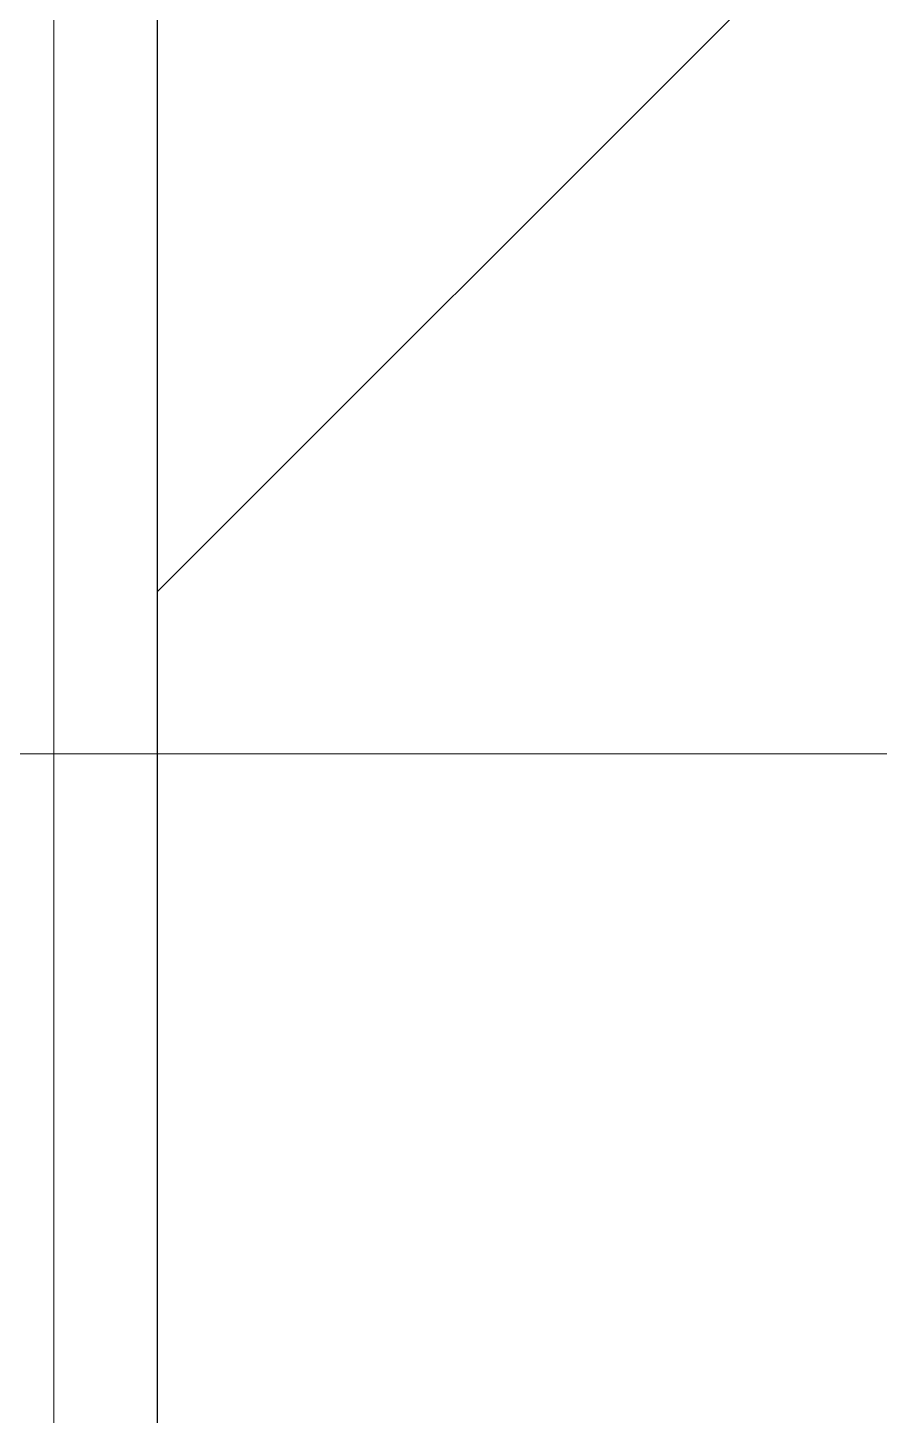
# Model space of a CAD drawing. Header units: millimetres. Extents: x -13069 to 207500, y -71366 to 56785.
# Drawn here: x 47419.99 to 47436.44, y 9105.55 to 9132.35 of the extents above; entities that cross this region are included whole.
import ezdxf

# ---------------------------------------------------------------- set-up
doc = ezdxf.new("R2010")
doc.units = ezdxf.units.MM
for name, color, linetype, lineweight in [('Аннотация', 7, 'Continuous', 18), ('Отметки', 7, 'Continuous', 9), ('Стены внутренние', 7, 'Continuous', 18), ('Стены несущие', 7, 'Continuous', 30), ('Стены отделка', 7, 'Continuous', 30)]:
    doc.layers.add(name, color=color, linetype=linetype, lineweight=lineweight)

# ---------------------------------------------------------------- blocks, each defined once
blk = doc.blocks.new('Высотные отметки - Рамка-12095-План потолков 1-го этажа')
at = {"layer": 'Аннотация', "lineweight": 20}
blk.add_line((-6.5, 5), (6.5, 5), dxfattribs=at)

msp = doc.modelspace()

# ---------------------------------------------------------------- hatches: boundary and pattern name
at = {"layer": 'Стены внутренние', "lineweight": 9}
h = msp.add_hatch(dxfattribs=at)
h.set_pattern_fill('FP_3', color=256, style=0, pattern_type=2)
h.set_pattern_definition([(45, (0, 0), (-381.661, 381.661), []), (45, (134.94, 0), (0, 763.322), []), (45, (-134.94, 0), (0, 763.322), [])])
h.paths.add_polyline_path([(47442.5, 7325), (47522.5, 7325), (47522.5, 9646.429), (47422.5, 9646.429), (47420.5, 9644.429), (47420.5, 9634.429), (47422.5, 9634.429), (47422.5, 7325)])

# ---------------------------------------------------------------- linework, layer by layer
at = {"layer": 'Стены несущие'}
msp.add_line((47422.5, 7225), (47422.5, 9634.429), dxfattribs=at)
at = {"layer": 'Стены отделка', "lineweight": 9}
msp.add_line((47420.5, 9634.429), (47420.5, 8604.011), dxfattribs=at)

# ---------------------------------------------------------------- block references
at = {"layer": 'Отметки', "lineweight": 20, "xscale": 99.99999999999993, "yscale": 99.99999999999993, "zscale": 99.99999999999993, "rotation": 180}
msp.add_blockref('Высотные отметки - Рамка-12095-План потолков 1-го этажа', (46984.056, 9618.323), dxfattribs=at)

doc.saveas('drawing.dxf')
